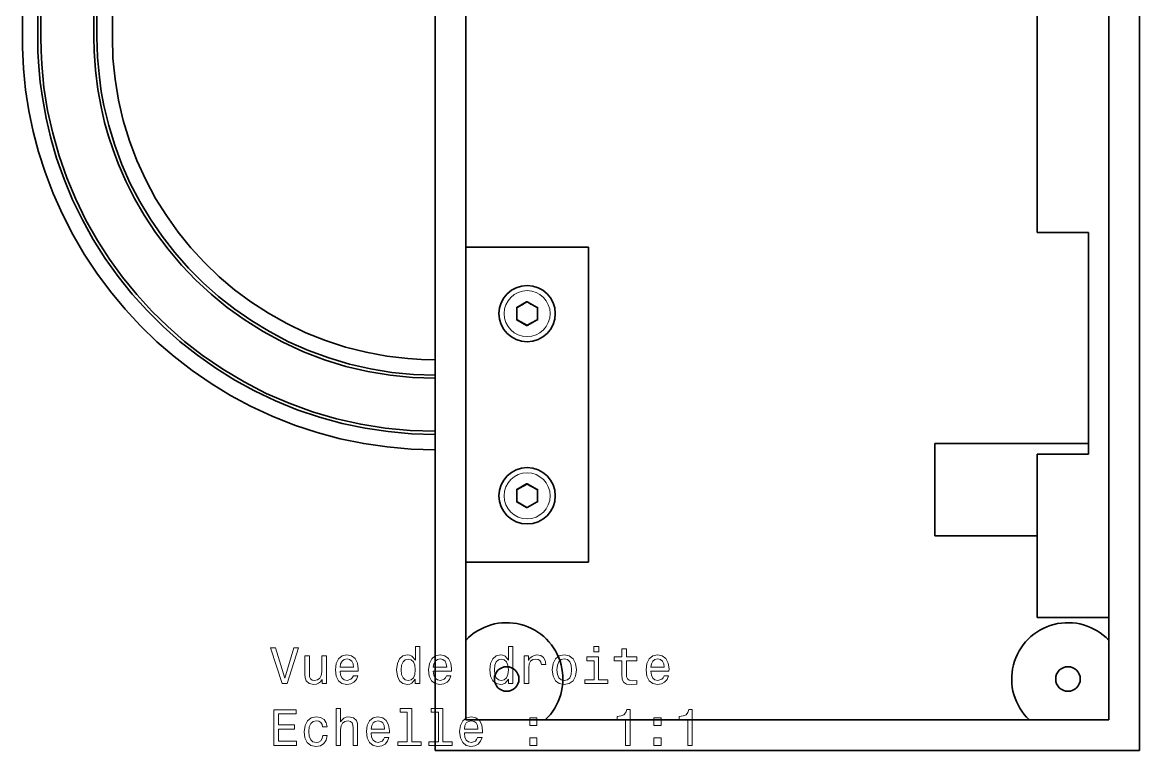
# Model space of a CAD drawing. Extents: x 146 to 1134, y 78 to 926.
# Drawn here: x 189.1 to 298.3, y 300.1 to 371.3 of the extents above; entities that cross this region are included whole.
import ezdxf

# ---------------------------------------------------------------- set-up
doc = ezdxf.new("R2010")
doc.units = 0

msp = doc.modelspace()

# ---------------------------------------------------------------- linework, layer by layer
at = {"color": 7, "lineweight": 35}
for p, q in [((298.3, 403.91), (298.3, 300.11)), ((229.45, 338.46), (229.45, 391.91)), ((229.45, 300.11), (229.45, 391.91)), ((232.45, 303.11), (232.45, 388.91)), ((295.3, 388.91), (295.3, 303.11)), ((288.3, 350.74), (288.3, 377.71)), ((293.3, 350.74), (293.3, 329.08)), ((293.3, 350.74), (293.3, 329.08)), ((229.45, 300.11), (229.45, 329.36)), ((232.45, 303.11), (295.3, 303.11)), ((241.95, 303.11), (285.8, 303.11)), ((229.45, 300.11), (298.3, 300.11))]:
    msp.add_line(p, q, dxfattribs=at)
at = {"color": 7, "lineweight": 35, "ltscale": 0.418545}
for p, q in [((189.13, 369.84), (189.13, 386.58)), ((190.63, 369.84), (190.63, 386.58)), ((190.93, 369.84), (190.93, 386.58)), ((196.12, 369.84), (196.12, 386.58)), ((196.42, 369.84), (196.42, 386.58))]:
    msp.add_line(p, q, dxfattribs=at)
at = {"color": 7, "lineweight": 35, "ltscale": 0.349131}
msp.add_line((197.92, 383.8), (197.92, 369.84), dxfattribs=at)
at = {"color": 7, "lineweight": 35, "ltscale": 0.125}
for p, q in [((293.3, 350.74), (288.3, 350.74)), ((288.3, 329.08), (293.3, 329.08)), ((288.3, 318.11), (288.3, 313.11))]:
    msp.add_line(p, q, dxfattribs=at)
at = {"color": 7, "lineweight": 35, "ltscale": 0.3}
for p, q in [((232.45, 349.31), (244.45, 349.31)), ((232.45, 349.31), (244.45, 349.31)), ((232.45, 318.51), (244.45, 318.51))]:
    msp.add_line(p, q, dxfattribs=at)
at = {"color": 7, "lineweight": 35, "ltscale": 0.325}
for p, q in [((244.45, 349.31), (244.45, 336.31)), ((244.45, 331.51), (244.45, 318.51))]:
    msp.add_line(p, q, dxfattribs=at)
at = {"color": 7, "lineweight": 13, "ltscale": 0.027424}
for p, q in [((238.4, 343.99), (237.45, 343.44)), ((239.45, 343.44), (238.5, 343.99)), ((237.45, 342.17), (238.4, 341.62)), ((238.5, 341.62), (239.45, 342.17)), ((237.4, 325.56), (237.4, 324.47)), ((238.4, 326.2), (237.45, 325.65)), ((239.45, 325.65), (238.5, 326.2)), ((239.5, 324.47), (239.5, 325.56)), ((237.45, 324.38), (238.4, 323.83)), ((238.5, 323.83), (239.45, 324.38))]:
    msp.add_line(p, q, dxfattribs=at)
at = {"color": 7, "lineweight": 35, "ltscale": 0.027425}
for p, q in [((238.42, 343.95), (237.47, 343.4)), ((239.42, 343.4), (238.47, 343.95)), ((237.45, 343.35), (237.45, 342.26)), ((239.45, 342.26), (239.45, 343.35)), ((237.47, 342.21), (238.42, 341.67)), ((238.47, 341.67), (239.42, 342.21)), ((238.42, 326.15), (237.47, 325.61)), ((239.42, 325.61), (238.47, 326.15)), ((237.47, 324.42), (238.42, 323.87)), ((238.47, 323.87), (239.42, 324.42))]:
    msp.add_line(p, q, dxfattribs=at)
at = {"color": 7, "lineweight": 13, "ltscale": 0.00125}
for p, q in [((238.4, 343.99), (238.42, 343.95)), ((238.5, 343.99), (238.47, 343.95)), ((237.4, 343.35), (237.45, 343.35)), ((237.45, 343.44), (237.47, 343.4)), ((239.45, 343.44), (239.42, 343.4)), ((239.5, 343.35), (239.45, 343.35)), ((237.4, 342.26), (237.45, 342.26)), ((237.45, 342.17), (237.47, 342.21)), ((239.45, 342.17), (239.42, 342.21)), ((239.5, 342.26), (239.45, 342.26)), ((238.4, 341.62), (238.42, 341.67)), ((238.5, 341.62), (238.47, 341.67)), ((237.4, 325.56), (237.45, 325.56)), ((237.45, 325.65), (237.47, 325.61)), ((238.4, 326.2), (238.42, 326.15)), ((238.5, 326.2), (238.47, 326.15)), ((239.45, 325.65), (239.42, 325.61)), ((239.5, 325.56), (239.45, 325.56)), ((237.4, 324.47), (237.45, 324.47)), ((237.45, 324.38), (237.47, 324.42)), ((239.45, 324.38), (239.42, 324.42)), ((239.5, 324.47), (239.45, 324.47)), ((238.4, 323.83), (238.42, 323.87)), ((238.5, 323.83), (238.47, 323.87))]:
    msp.add_line(p, q, dxfattribs=at)
at = {"color": 7, "lineweight": 13, "ltscale": 0.027425}
for p, q in [((237.4, 343.35), (237.4, 342.26)), ((239.5, 342.26), (239.5, 343.35))]:
    msp.add_line(p, q, dxfattribs=at)
at = {"color": 7, "lineweight": 13, "ltscale": 0.000750005}
msp.add_line((239.42, 343.34), (239.42, 343.37), dxfattribs=at)
at = {"color": 7, "lineweight": 13, "ltscale": 0.000750767}
for p, q in [((237.48, 342.27), (237.48, 342.24)), ((239.42, 325.54), (239.42, 325.57)), ((237.48, 324.48), (237.48, 324.45))]:
    msp.add_line(p, q, dxfattribs=at)
at = {"color": 7, "lineweight": 35, "ltscale": 0.003751}
msp.add_line((229.45, 338.31), (229.45, 338.46), dxfattribs=at)
at = {"color": 7, "lineweight": 35, "ltscale": 0.119794}
msp.add_line((244.45, 336.31), (244.45, 331.51), dxfattribs=at)
at = {"color": 7, "lineweight": 35, "ltscale": 0.375002}
msp.add_line((278.3, 330.11), (293.3, 330.11), dxfattribs=at)
at = {"color": 7, "lineweight": 35, "ltscale": 0.225}
msp.add_line((278.3, 330.11), (278.3, 321.11), dxfattribs=at)
at = {"color": 7, "lineweight": 35, "ltscale": 0.00375}
msp.add_line((229.45, 329.36), (229.45, 329.51), dxfattribs=at)
at = {"color": 7, "lineweight": 35, "ltscale": 0.399216}
msp.add_line((288.3, 313.11), (288.3, 329.08), dxfattribs=at)
at = {"color": 7, "lineweight": 35, "ltscale": 0.027424}
for p, q in [((237.45, 325.56), (237.45, 324.47)), ((239.45, 324.47), (239.45, 325.56))]:
    msp.add_line(p, q, dxfattribs=at)
at = {"color": 7, "lineweight": 35, "ltscale": 0.250001}
msp.add_line((288.3, 321.11), (278.3, 321.11), dxfattribs=at)
at = {"color": 7, "lineweight": 35, "ltscale": 0.174998}
msp.add_line((288.3, 313.11), (295.3, 313.11), dxfattribs=at)
at = {"color": 7, "lineweight": 35, "ltscale": 0.0125}
msp.add_line((295.3, 313.11), (295.3, 312.61), dxfattribs=at)
at = {"color": 7, "lineweight": 35, "ltscale": 0.043127}
for p, q in [((295.3, 312.61), (295.3, 310.88)), ((240.22, 303.11), (241.95, 303.11)), ((287.53, 303.11), (285.8, 303.11))]:
    msp.add_line(p, q, dxfattribs=at)
at = {"color": 7, "lineweight": 35}
for points in [[(229.45, 329.51), (227.12, 329.58), (224.79, 329.78), (222.48, 330.12), (220.19, 330.59), (217.94, 331.19), (215.72, 331.92), (213.55, 332.78), (211.43, 333.77), (209.47, 334.82), (207.57, 335.98), (205.73, 337.25), (203.96, 338.61), (202.28, 340.07), (200.67, 341.62), (199.16, 343.25), (197.73, 344.97), (196.4, 346.75), (195.18, 348.61), (194.05, 350.54), (193.04, 352.52), (192.13, 354.56), (191.34, 356.64), (190.72, 358.61), (190.19, 360.61), (189.77, 362.64), (189.45, 364.68), (189.24, 366.75), (189.14, 368.82), (189.13, 369.84)], [(229.45, 331.01), (227.16, 331.08), (224.88, 331.28), (222.61, 331.62), (220.37, 332.09), (218.16, 332.69), (215.99, 333.42), (213.87, 334.28), (211.8, 335.26), (209.88, 336.32), (208.02, 337.48), (206.23, 338.74), (204.52, 340.1), (202.88, 341.55), (201.33, 343.1), (199.87, 344.72), (198.5, 346.43), (197.23, 348.2), (196.06, 350.05), (194.99, 351.96), (194.04, 353.92), (193.2, 355.94), (192.47, 358), (191.9, 359.95), (191.44, 361.92), (191.08, 363.92), (190.87, 365.43), (190.73, 366.95), (190.65, 368.39), (190.63, 369.84)], [(229.45, 331.31), (227.02, 331.39), (224.59, 331.62), (222.19, 332), (219.82, 332.53), (217.48, 333.22), (215.19, 334.05), (212.96, 335.02), (210.8, 336.14), (208.71, 337.38), (206.71, 338.76), (204.98, 340.1), (203.34, 341.54), (201.78, 343.06), (200.3, 344.67), (198.92, 346.36), (197.64, 348.13), (196.46, 349.96), (195.34, 351.95), (194.34, 353.99), (193.46, 356.09), (192.71, 358.24), (192.09, 360.43), (191.6, 362.66), (191.24, 364.91), (191.02, 367.17), (190.95, 368.5), (190.93, 369.84)], [(229.45, 336.51), (227.25, 336.58), (225.06, 336.79), (222.89, 337.15), (220.75, 337.66), (218.64, 338.3), (216.59, 339.09), (214.59, 340.01), (212.65, 341.06), (210.79, 342.23), (209.14, 343.42), (207.57, 344.71), (206.09, 346.09), (204.68, 347.55), (203.37, 349.1), (202.15, 350.73), (201.04, 352.42), (200.09, 354.06), (199.25, 355.75), (198.49, 357.48), (198, 358.8), (197.56, 360.14), (197.17, 361.5), (196.85, 362.87), (196.51, 364.72), (196.27, 366.59), (196.15, 368.47), (196.12, 369.84)], [(229.45, 336.81), (227.34, 336.87), (225.23, 337.07), (223.15, 337.41), (221.09, 337.88), (219.06, 338.48), (217.08, 339.21), (215.14, 340.07), (213.27, 341.05), (211.54, 342.09), (209.88, 343.24), (208.29, 344.49), (206.78, 345.83), (205.35, 347.26), (204.02, 348.78), (202.78, 350.37), (201.64, 352.03), (200.6, 353.76), (199.67, 355.54), (198.86, 357.38), (198.15, 359.27), (197.57, 361.19), (197.1, 363.15), (196.84, 364.53), (196.65, 365.93), (196.48, 367.88), (196.42, 369.84)], [(197.92, 369.84), (197.98, 367.77), (198.19, 365.72), (198.52, 363.68), (198.99, 361.67), (199.59, 359.69), (200.32, 357.76), (201.18, 355.88), (202.15, 354.06), (203.2, 352.39), (204.35, 350.78), (205.59, 349.24), (206.93, 347.79), (208.35, 346.42), (209.86, 345.15), (211.44, 343.97), (213.17, 342.84), (214.97, 341.83), (216.83, 340.94), (218.75, 340.18), (220.71, 339.54), (222.71, 339.03), (224.74, 338.66), (226.79, 338.42), (228.12, 338.33), (229.45, 338.31)]]:
    msp.add_lwpolyline(points, dxfattribs=at)
at = {"color": 7, "lineweight": 13}
for points in [[(215.64, 310.16), (214.76, 307.18), (213.86, 310.16), (213.38, 310.16), (214.51, 306.66), (215.01, 306.66), (216.11, 310.16)], [(227.52, 307.08), (227.52, 306.66), (227.97, 306.66), (227.97, 310.28), (227.53, 310.28), (227.53, 308.95), (227.19, 309.34), (226.98, 309.43), (226.75, 309.46), (226.32, 309.36), (225.98, 309.08), (225.77, 308.62), (225.69, 308.01), (225.77, 307.4), (225.98, 306.94), (226.32, 306.66), (226.75, 306.56), (226.98, 306.6), (227.19, 306.69)], [(236.63, 307.08), (236.63, 306.66), (237.07, 306.66), (237.07, 310.28), (236.64, 310.28), (236.64, 308.95), (236.3, 309.34), (236.09, 309.43), (235.85, 309.46), (235.43, 309.36), (235.09, 309.08), (234.88, 308.62), (234.8, 308.01), (234.88, 307.4), (235.09, 306.94), (235.43, 306.66), (235.85, 306.56), (236.09, 306.6), (236.3, 306.69)], [(245.45, 310.28), (244.98, 310.28), (244.98, 309.77), (245.45, 309.77)], [(247.71, 308.9), (247.71, 307.54), (247.74, 307.1), (247.88, 306.8), (248.16, 306.62), (248.64, 306.56), (249.16, 306.59), (249.16, 306.97), (248.78, 306.94), (248.43, 306.98), (248.25, 307.11), (248.16, 307.32), (248.15, 307.62), (248.15, 308.9), (249.16, 308.9), (249.16, 309.27), (248.15, 309.27), (248.15, 310.07), (247.71, 310.07), (247.71, 309.27), (246.94, 309.27), (246.94, 308.9)], [(218.84, 309.37), (218.39, 309.37), (218.39, 307.8), (218.34, 307.44), (218.2, 307.18), (217.97, 307.02), (217.67, 306.96), (217.44, 307.01), (217.28, 307.13), (217.2, 307.33), (217.18, 307.63), (217.18, 309.37), (216.74, 309.37), (216.74, 307.59), (216.75, 307.23), (216.85, 306.93), (217.14, 306.66), (217.61, 306.56), (217.86, 306.6), (218.08, 306.69), (218.26, 306.84), (218.41, 307.07), (218.41, 306.66), (218.84, 306.66)], [(220.17, 307.88), (221.95, 307.88), (221.95, 308.09), (221.87, 308.67), (221.65, 309.1), (221.3, 309.37), (220.83, 309.46), (220.37, 309.36), (220.02, 309.08), (219.79, 308.62), (219.71, 308.01), (219.79, 307.39), (220.01, 306.94), (220.36, 306.66), (220.82, 306.56), (221.21, 306.63), (221.53, 306.8), (221.77, 307.07), (221.9, 307.43), (221.47, 307.43), (221.37, 307.23), (221.24, 307.08), (220.87, 306.96), (220.58, 307.02), (220.37, 307.19), (220.22, 307.48), (220.17, 307.87)], [(220.17, 308.26), (220.23, 308.6), (220.37, 308.86), (220.57, 309.02), (220.85, 309.07), (221.11, 309.02), (221.32, 308.86), (221.45, 308.6), (221.49, 308.26)], [(226.82, 309.06), (227.11, 308.99), (227.34, 308.8), (227.47, 308.47), (227.52, 308.01), (227.47, 307.55), (227.34, 307.23), (227.11, 307.03), (226.82, 306.96), (226.54, 307.03), (226.33, 307.23), (226.19, 307.56), (226.15, 308.01), (226.19, 308.46), (226.33, 308.79), (226.54, 308.99)], [(229.28, 307.88), (231.06, 307.88), (231.06, 308.09), (230.98, 308.67), (230.76, 309.1), (230.41, 309.37), (229.94, 309.46), (229.48, 309.36), (229.13, 309.08), (228.9, 308.62), (228.82, 308.01), (228.89, 307.39), (229.12, 306.94), (229.47, 306.66), (229.92, 306.56), (230.32, 306.63), (230.64, 306.8), (230.88, 307.07), (231.01, 307.43), (230.57, 307.43), (230.48, 307.23), (230.35, 307.08), (229.98, 306.96), (229.69, 307.02), (229.47, 307.19), (229.33, 307.48), (229.28, 307.87)], [(229.28, 308.26), (229.34, 308.6), (229.47, 308.86), (229.68, 309.02), (229.95, 309.07), (230.22, 309.02), (230.43, 308.86), (230.55, 308.6), (230.6, 308.26)], [(235.93, 309.06), (236.22, 308.99), (236.44, 308.8), (236.58, 308.47), (236.63, 308.01), (236.58, 307.55), (236.44, 307.23), (236.22, 307.03), (235.93, 306.96), (235.65, 307.03), (235.44, 307.23), (235.3, 307.56), (235.25, 308.01), (235.3, 308.46), (235.44, 308.79), (235.65, 308.99)], [(238.17, 306.66), (238.61, 306.66), (238.61, 308.21), (238.66, 308.58), (238.79, 308.85), (239.02, 309.01), (239.31, 309.06), (239.54, 309.03), (239.7, 308.93), (239.8, 308.76), (239.84, 308.52), (240.29, 308.52), (240.23, 308.93), (240.06, 309.22), (239.78, 309.4), (239.4, 309.46), (239.15, 309.42), (238.93, 309.32), (238.73, 309.15), (238.57, 308.92), (238.57, 309.37), (238.17, 309.37)], [(240.91, 308.01), (240.99, 307.39), (241.22, 306.94), (241.59, 306.66), (242.08, 306.56), (242.57, 306.66), (242.94, 306.93), (243.17, 307.39), (243.26, 308.01), (243.17, 308.62), (242.94, 309.08), (242.57, 309.36), (242.08, 309.46), (241.59, 309.36), (241.22, 309.08), (240.99, 308.62)], [(241.36, 308.01), (241.41, 308.47), (241.55, 308.8), (241.77, 309), (242.08, 309.07), (242.38, 309), (242.61, 308.8), (242.75, 308.47), (242.8, 308.01), (242.75, 307.55), (242.61, 307.22), (242.38, 307.02), (242.08, 306.95), (241.77, 307.02), (241.55, 307.22), (241.41, 307.55)], [(245.43, 307.03), (245.43, 309.27), (244.29, 309.27), (244.29, 308.9), (244.99, 308.9), (244.99, 307.03), (244.08, 307.03), (244.08, 306.66), (246.35, 306.66), (246.35, 307.03)], [(250.53, 307.88), (252.31, 307.88), (252.32, 308.09), (252.23, 308.67), (252.01, 309.1), (251.66, 309.37), (251.19, 309.46), (250.73, 309.36), (250.38, 309.08), (250.15, 308.62), (250.07, 308.01), (250.15, 307.39), (250.37, 306.94), (250.72, 306.66), (251.18, 306.56), (251.57, 306.63), (251.89, 306.8), (252.13, 307.07), (252.26, 307.43), (251.83, 307.43), (251.74, 307.23), (251.6, 307.08), (251.23, 306.96), (250.94, 307.02), (250.73, 307.19), (250.59, 307.48), (250.53, 307.87)], [(250.53, 308.26), (250.59, 308.6), (250.73, 308.86), (250.93, 309.02), (251.21, 309.07), (251.47, 309.02), (251.68, 308.86), (251.81, 308.6), (251.85, 308.26)], [(213.7, 300.61), (215.92, 300.61), (215.92, 301.03), (214.16, 301.03), (214.16, 302.22), (215.73, 302.22), (215.73, 302.64), (214.16, 302.64), (214.16, 303.69), (215.88, 303.69), (215.88, 304.11), (213.7, 304.11)], [(219.79, 300.61), (220.23, 300.61), (220.23, 302.17), (220.28, 302.53), (220.42, 302.79), (220.65, 302.96), (220.95, 303.02), (221.19, 302.97), (221.34, 302.83), (221.42, 302.6), (221.45, 302.3), (221.45, 300.61), (221.89, 300.61), (221.89, 302.39), (221.87, 302.75), (221.78, 303.05), (221.48, 303.32), (221.02, 303.41), (220.76, 303.38), (220.55, 303.28), (220.37, 303.13), (220.23, 302.93), (220.23, 304.23), (219.79, 304.23)], [(226.74, 303.86), (226.74, 300.98), (225.83, 300.98), (225.83, 300.61), (228.09, 300.61), (228.09, 300.98), (227.18, 300.98), (227.18, 304.23), (226.04, 304.23), (226.04, 303.86)], [(229.78, 303.86), (229.78, 300.98), (228.86, 300.98), (228.86, 300.61), (231.13, 300.61), (231.13, 300.98), (230.22, 300.98), (230.22, 304.23), (229.08, 304.23), (229.08, 303.86)], [(248.06, 300.61), (248.52, 300.61), (248.52, 304.14), (248.18, 304.14), (248.09, 303.83), (247.91, 303.62), (247.63, 303.5), (247.25, 303.46), (247.25, 303.1), (248.06, 303.1)], [(254.14, 300.61), (254.59, 300.61), (254.59, 304.14), (254.25, 304.14), (254.16, 303.83), (253.98, 303.62), (253.7, 303.5), (253.32, 303.46), (253.32, 303.1), (254.14, 303.1)], [(218.47, 302.42), (218.91, 302.42), (218.82, 302.82), (218.61, 303.14), (218.27, 303.34), (217.83, 303.41), (217.35, 303.31), (216.98, 303.03), (216.75, 302.57), (216.66, 301.96), (216.74, 301.35), (216.97, 300.89), (217.33, 300.61), (217.81, 300.51), (218.25, 300.59), (218.59, 300.8), (218.82, 301.13), (218.92, 301.58), (218.5, 301.58), (218.42, 301.3), (218.28, 301.08), (218.08, 300.95), (217.83, 300.91), (217.52, 300.98), (217.3, 301.18), (217.16, 301.51), (217.12, 301.97), (217.16, 302.43), (217.3, 302.75), (217.53, 302.96), (217.83, 303.03), (218.09, 302.98), (218.29, 302.86), (218.42, 302.67)], [(223.21, 301.84), (224.99, 301.84), (224.99, 302.04), (224.91, 302.62), (224.69, 303.06), (224.34, 303.32), (223.87, 303.41), (223.41, 303.31), (223.05, 303.03), (222.83, 302.57), (222.75, 301.97), (222.82, 301.35), (223.05, 300.89), (223.4, 300.61), (223.85, 300.51), (224.24, 300.58), (224.57, 300.75), (224.8, 301.02), (224.94, 301.39), (224.5, 301.39), (224.41, 301.19), (224.28, 301.03), (223.91, 300.91), (223.62, 300.97), (223.4, 301.14), (223.26, 301.43), (223.21, 301.82)], [(223.21, 302.21), (223.27, 302.56), (223.4, 302.81), (223.61, 302.97), (223.88, 303.03), (224.15, 302.97), (224.36, 302.81), (224.48, 302.56), (224.53, 302.21)], [(232.32, 301.84), (234.09, 301.84), (234.1, 302.04), (234.02, 302.62), (233.8, 303.06), (233.44, 303.32), (232.97, 303.41), (232.52, 303.31), (232.16, 303.03), (231.94, 302.57), (231.85, 301.97), (231.93, 301.35), (232.16, 300.89), (232.51, 300.61), (232.96, 300.51), (233.35, 300.58), (233.68, 300.75), (233.91, 301.02), (234.05, 301.39), (233.61, 301.39), (233.52, 301.19), (233.39, 301.03), (233.01, 300.91), (232.73, 300.97), (232.51, 301.14), (232.37, 301.43), (232.32, 301.82)], [(232.32, 302.21), (232.37, 302.56), (232.51, 302.81), (232.72, 302.97), (232.99, 303.03), (233.26, 302.97), (233.46, 302.81), (233.59, 302.56), (233.63, 302.21)], [(238.7, 302.57), (239.39, 302.57), (239.39, 303.32), (238.7, 303.32)], [(250.84, 302.57), (251.54, 302.57), (251.54, 303.32), (250.84, 303.32)], [(238.7, 300.61), (239.39, 300.61), (239.39, 301.36), (238.7, 301.36)], [(250.84, 300.61), (251.54, 300.61), (251.54, 301.36), (250.84, 301.36)]]:
    msp.add_lwpolyline(points, close=True, dxfattribs=at)
at = {"color": 7, "lineweight": 35}
for centre, radius in [((238.45, 342.81), 2.75), ((238.45, 325.01), 2.75), ((236.45, 307.11), 1.2), ((291.3, 307.11), 1.2)]:
    msp.add_circle(centre, radius, dxfattribs=at)
at = {"color": 7, "lineweight": 13}
for centre in [(238.45, 342.81), (238.45, 325.01)]:
    msp.add_circle(centre, 2.25, dxfattribs=at)
for centre, radius, start, end in [((261.36, 303.12), 46.8, 119.3132, 120.6868), ((238.45, 343.9), 0.1, 60, 120), ((238.42, 343.91), 0.0333, 23.2811, 78.5588), ((215.27, 302.65), 47.34, 59.321, 60.6789), ((237.5, 343.35), 0.1, 120, 180), ((237.47, 343.33), 0.0333, 83.2811, 138.5588), ((237.51, 343.39), 0.0333, 161.4413, 216.7189), ((283.85, 342.81), 46.38, 179.3084, 180.6574), ((239.39, 343.39), 0.0333, 323.2811, 18.5588), ((193.04, 342.8), 46.38, 359.3084, 0.6574), ((239.4, 343.35), 0.1, 0, 60), ((237.5, 342.26), 0.1, 180, 240), ((237.51, 342.22), 0.0333, 143.2811, 198.5588), ((261.36, 382.49), 46.8, 239.3132, 240.6867), ((215.54, 382.49), 46.8, 299.3132, 300.6868), ((239.43, 342.28), 0.0333, 263.2811, 318.5588), ((239.4, 342.26), 0.1, 300, 360), ((238.45, 341.71), 0.1, 240, 300), ((238.48, 341.7), 0.0333, 203.281, 258.5588), ((237.5, 325.56), 0.1, 120, 180), ((237.47, 325.54), 0.0333, 83.2811, 138.5588), ((237.51, 325.6), 0.0333, 161.4413, 216.7189), ((283.85, 325.02), 46.38, 179.3084, 180.6574), ((261.36, 285.33), 46.8, 119.3132, 120.6868), ((238.45, 326.11), 0.1, 60, 120), ((238.42, 326.12), 0.0333, 23.2811, 78.5588), ((215.27, 284.86), 47.34, 59.321, 60.6789), ((239.39, 325.6), 0.0333, 323.2811, 18.5588), ((193.04, 325.01), 46.38, 359.3084, 0.6574), ((239.4, 325.56), 0.1, 0, 60), ((237.5, 324.47), 0.1, 180, 240), ((237.51, 324.43), 0.0333, 143.2811, 198.5588), ((261.36, 364.7), 46.8, 239.3132, 240.6867), ((215.54, 364.7), 46.8, 299.3132, 300.6868), ((239.43, 324.49), 0.0333, 263.2811, 318.5588), ((239.4, 324.47), 0.1, 300, 360), ((238.45, 323.92), 0.1, 240, 300), ((238.48, 323.91), 0.0333, 203.281, 258.5588)]:
    msp.add_arc(centre, radius, start, end, dxfattribs=at)
at = {"color": 7, "lineweight": 35}
for centre, radius, start, end in [((238.45, 343.9), 0.05, 60, 120), ((237.5, 343.35), 0.05, 120, 180), ((239.4, 343.35), 0.05, 0, 60), ((237.5, 342.26), 0.05, 180, 240), ((239.4, 342.26), 0.05, 300, 360), ((238.45, 341.71), 0.05, 240, 300), ((237.5, 325.56), 0.05, 120, 180), ((238.45, 326.11), 0.05, 60, 120), ((239.4, 325.56), 0.05, 0, 60), ((237.5, 324.47), 0.05, 180, 240), ((239.4, 324.47), 0.05, 300, 360), ((238.45, 323.92), 0.05, 240, 300), ((236.45, 307.11), 5.5, 313.3418, 136.6582), ((291.3, 307.11), 5.5, 43.3418, 226.6582)]:
    msp.add_arc(centre, radius, start, end, dxfattribs=at)
at = {"color": 7, "lineweight": 13}
for centre, major_axis, start_param, end_param in [((238.45, 343.9), (0.025, 0.0433), 6.283185, 7.406149), ((239.4, 342.26), (0.025, -0.0433), 0, 1.122964), ((238.45, 341.71), (-0.025, -0.0433), 6.283185, 7.406149), ((238.45, 326.11), (0.025, 0.0433), 6.283185, 7.406149), ((239.4, 324.47), (0.025, -0.0433), 0, 1.122964), ((238.45, 323.92), (-0.025, -0.0433), 6.283185, 7.406149)]:
    msp.add_ellipse(centre, major_axis=major_axis, ratio=0.27735, start_param=start_param, end_param=end_param, dxfattribs=at)

doc.saveas('drawing.dxf')
